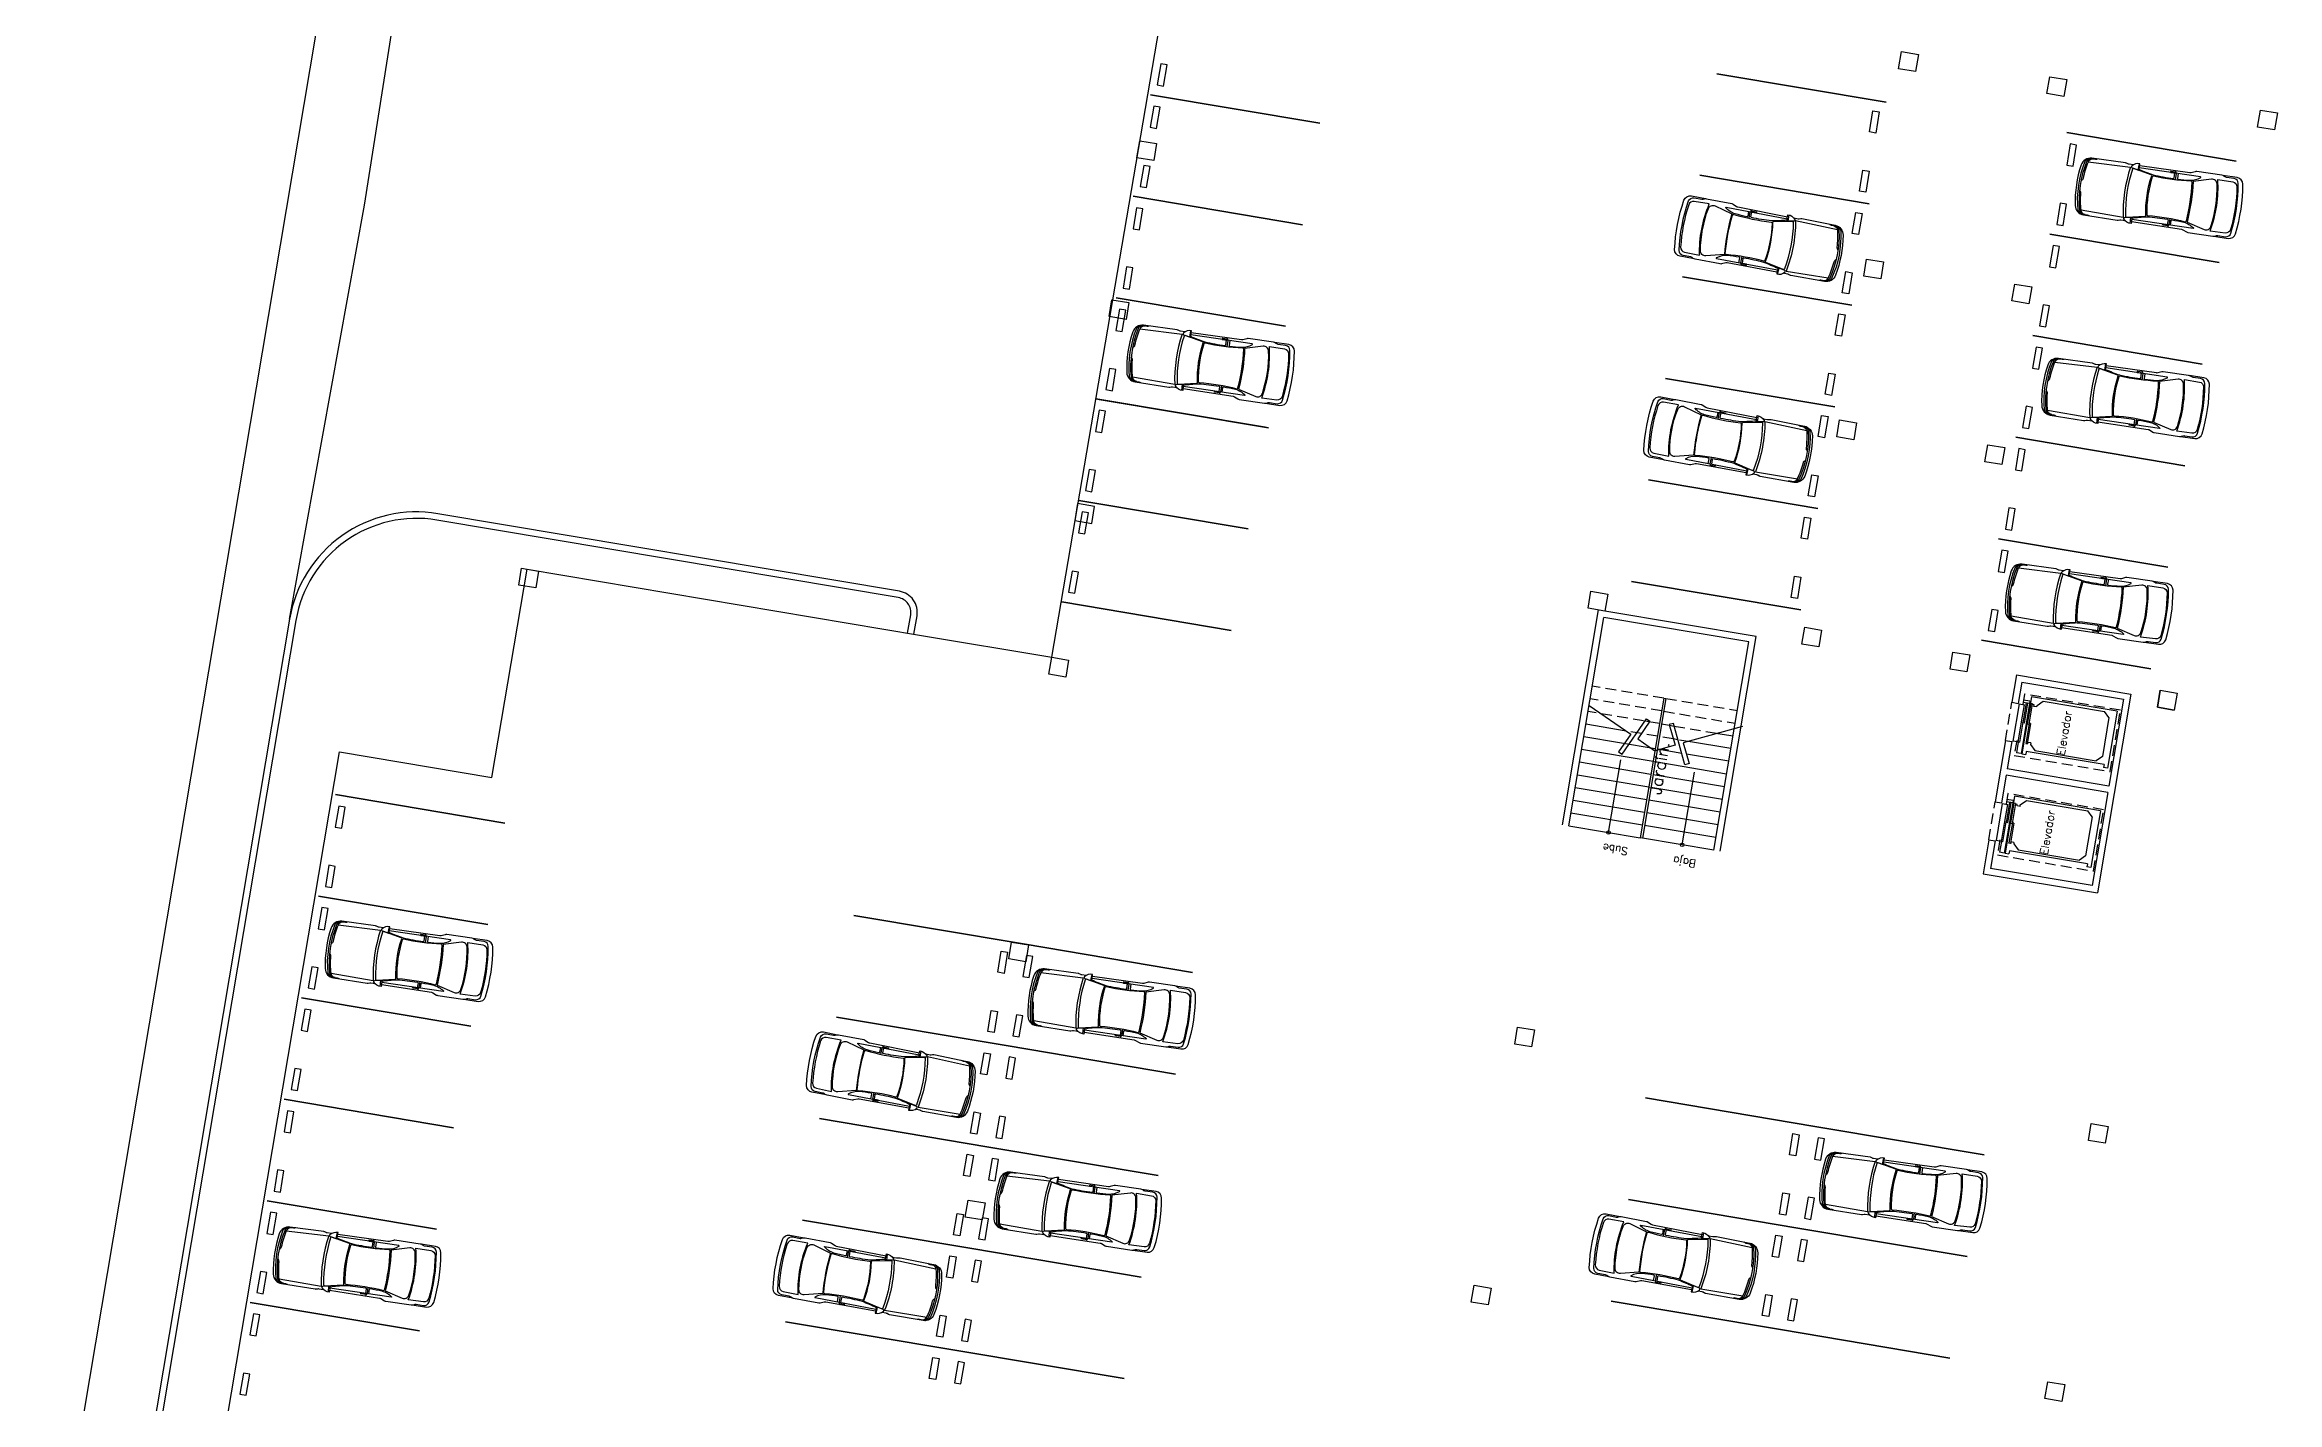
# Model space of a CAD drawing. Header units: millimetres. Extents: x -1615 to -538, y 177 to 397.
# Drawn here: x -992.3 to -940.3, y 277.1 to 308.8 of the extents above; entities that cross this region are included whole.
import ezdxf
from ezdxf.enums import TextEntityAlignment as Align

# ---------------------------------------------------------------- set-up
doc = ezdxf.new("R2010")
doc.units = ezdxf.units.MM
doc.linetypes.add('HIDDEN', pattern=[0.375, 0.25, -0.125])
for name, color, linetype in [('7', 7, 'Continuous'), ('AUX', 8, 'Continuous'), ('CAJONES', 8, 'Continuous'), ('lineas de estacionamiento', 9, 'Continuous'), ('LOCALES', 2, 'Continuous'), ('MURETE', 2, 'Continuous'), ('MUROS', 1, 'Continuous'), ('PROY', 8, 'HIDDEN'), ('TEX', 2, 'Continuous'), ('VENTANAS', 4, 'Continuous')]:
    doc.layers.add(name, color=color, linetype=linetype)
doc.styles.add('ROMANS', font='ROMANS.shx')

# ---------------------------------------------------------------- blocks, each defined once
blk = doc.blocks.new('JHGLJGF')
for p, q in [((551.112, 116.366, -0.383), (551.257, 116.359, -0.383)), ((552.517, 116.366, -0.383), (552.372, 116.359, -0.383))]:
    blk.add_line(p, q)
at = {"elevation": -0.383}
for points in [[(551.157, 116.388), (551.15, 117.568, 0.101584), (551.144, 117.599), (551.104, 117.69, -0.103014), (551.097, 117.721), (551.097, 118.317, -0.108661), (551.108, 118.365), (551.122, 118.395, 0.108661), (551.129, 118.428), (551.129, 118.606, -0.371351), (551.228, 118.72, -0.0744), (552.402, 118.72, -0.371351), (552.5, 118.606), (552.5, 118.428, 0.108661), (552.507, 118.395), (552.521, 118.365, -0.108661), (552.532, 118.317), (552.532, 117.721, -0.103014), (552.525, 117.69), (552.486, 117.599, 0.101584), (552.479, 117.568), (552.472, 116.388, 0.083094)], [(551.1, 118.339), (551.1, 118.676, -0.371599), (551.231, 118.828, -0.073962), (552.398, 118.828, -0.371599), (552.53, 118.676), (552.53, 118.339)], [(551.208, 117.301), (551.319, 117.301, 0.417968), (551.334, 117.316, 0.019843), (551.32, 117.597, 0.137129), (551.221, 117.836, 0.713564), (551.208, 117.831), (551.208, 116.386)], [(552.422, 117.301), (552.31, 117.301, -0.417968), (552.295, 117.316, -0.019843), (552.31, 117.597, -0.137129), (552.408, 117.836, -0.713564), (552.422, 117.831), (552.422, 116.386)], [(551.362, 117.262), (551.208, 117.262, 0.083366), (551.152, 117.233, 0.083366)], [(551.24, 116.383, 0.02749), (551.322, 116.729, 0.025966), (551.322, 116.731, 0.02378), (551.334, 117.21, 0.407856), (551.319, 117.225), (551.208, 117.225)], [(552.268, 117.262), (552.422, 117.262, -0.083366), (552.477, 117.233, -0.083366)], [(552.39, 116.383, -0.02749), (552.308, 116.729, -0.025966), (552.307, 116.731, -0.02378), (552.295, 117.21, -0.407856), (552.31, 117.225), (552.422, 117.225)], [(551.148, 115.26), (551.139, 116.053, -0.084677), (551.143, 116.078), (551.154, 116.112, 0.083094), (551.158, 116.137), (551.158, 116.24, 0.101584)], [(552.472, 116.24), (552.471, 116.137, 0.083094), (552.475, 116.112), (552.486, 116.078, -0.084677), (552.49, 116.053), (552.481, 115.26, -0.359876), (552.291, 115.036, -0.088764), (551.338, 115.036, -0.359876), (551.148, 115.26)], [(552.384, 115.188), (552.41, 116.183, -0.090951), (551.219, 116.183), (551.245, 115.188)], [(552.483, 115.395), (552.478, 115.388, 0.13748), (552.467, 115.348), (552.467, 115.262, -0.346548), (552.379, 115.15, -0.11876), (551.25, 115.15, -0.346548), (551.162, 115.262), (551.162, 115.348, 0.13748), (551.151, 115.388), (551.147, 115.395)], [(552.481, 115.26, -0.274398), (552.383, 115.11, -0.119718), (551.246, 115.11, -0.274398), (551.148, 115.26)], [(551.162, 115.299, 0.346548), (551.25, 115.187, 0.041042), (551.641, 115.126, -0.241905), (551.701, 115.089), (551.703, 115.085)], [(552.467, 115.299, -0.346548), (552.379, 115.187, -0.041042), (551.989, 115.126, 0.241905), (551.929, 115.089), (551.926, 115.085)]]:
    blk.add_lwpolyline(points, format="xyb", dxfattribs=at)
for points in [[(552.317, 118.701, 0.065131), (551.312, 118.701, 0.371959), (551.212, 118.588), (551.206, 118.234, -0.104632), (552.423, 118.234), (552.417, 118.588, 0.371959)], [(551.335, 117.67), (551.223, 118.09, -0.440582), (551.314, 118.233, -0.086398), (552.315, 118.233, -0.440582), (552.407, 118.09), (552.294, 117.67, 0.053811)], [(552.259, 116.715, -0.079783), (551.371, 116.715, -0.388412), (551.351, 116.74, 0.043035), (551.337, 117.627, -0.414022), (551.358, 117.652, -0.051218), (552.271, 117.652, -0.414022), (552.292, 117.627, 0.043035), (552.278, 116.74, -0.388412)], [(551.182, 117.246), (551.183, 117.124, 0.43916), (551.188, 117.12), (551.2, 117.121, 0.389567), (551.204, 117.125), (551.203, 117.251, 0.732559), (551.196, 117.253), (551.183, 117.248, 0.154479)], [(552.447, 117.246), (552.446, 117.124, -0.43916), (552.442, 117.12), (552.429, 117.121, -0.389567), (552.425, 117.125), (552.426, 117.251, -0.732559), (552.433, 117.253), (552.446, 117.248, -0.154479)], [(552.387, 116.26, -0.430172), (552.369, 116.232, -0.084449), (551.261, 116.232, -0.430172), (551.242, 116.26), (551.329, 116.686, -0.404558), (551.346, 116.698, 0.084184), (552.283, 116.698, -0.404558), (552.3, 116.686)], [(551.113, 116.387, 0.242275), (551.191, 116.206, 0.563269), (551.228, 116.219), (551.262, 116.379, 0.056528)], [(552.517, 116.387, -0.242275), (552.438, 116.206, -0.563269), (552.401, 116.219), (552.368, 116.379, -0.056528)]]:
    blk.add_lwpolyline(points, format="xyb", close=True, dxfattribs=at)

msp = doc.modelspace()

# ---------------------------------------------------------------- linework, layer by layer
at = {"layer": '7', "color": 7}
msp.add_line((-992.311, 271.434), (-978.7, 352.348), dxfattribs=at)
at = {"layer": 'AUX', "color": 7}
for p, q in [((-984.862, 305.007), (-983.547, 313.377)), ((-986.606, 295.359), (-984.862, 305.007))]:
    msp.add_line(p, q, dxfattribs=at)
at = {"layer": 'AUX'}
for p, q in [((-946.323, 293.385), (-946.469, 292.519)), ((-946.323, 293.385), (-946.197, 293.364)), ((-946.08, 293.398), (-946.276, 292.229)), ((-946.264, 292.966), (-946.197, 293.364)), ((-946.036, 293.552), (-946.259, 292.226)), ((-946.228, 292.942), (-946.15, 293.409)), ((-946.08, 293.398), (-946.227, 293.423)), ((-946.071, 293.45), (-946.219, 293.475)), ((-946.193, 292.936), (-946.115, 293.404)), ((-946.15, 293.409), (-946.115, 293.404)), ((-946.051, 293.39), (-946.13, 292.922)), ((-946.016, 293.384), (-946.095, 292.916)), ((-946.071, 293.45), (-946.08, 293.398)), ((-946.012, 293.386), (-946.062, 293.395)), ((-946.016, 293.384), (-946.051, 293.39)), ((-944.037, 293.216), (-946.036, 293.552)), ((-946.012, 293.386), (-946.015, 293.369)), ((-945.973, 293.362), (-946.015, 293.369)), ((-946.015, 293.369), (-946.015, 293.369)), ((-945.979, 293.327), (-945.973, 293.362)), ((-945.909, 293.315), (-945.979, 293.327)), ((-945.909, 293.315), (-945.903, 293.35)), ((-945.903, 293.35), (-945.761, 293.452)), ((-945.761, 293.452), (-944.33, 293.211)), ((-955.471, 292.755), (-956.411, 292.913)), ((-954.93, 292.968), (-955.039, 292.986)), ((-954.465, 292.889), (-954.356, 292.871)), ((-946.342, 292.498), (-946.264, 292.966)), ((-946.307, 292.492), (-946.229, 292.96)), ((-946.264, 292.966), (-946.229, 292.96)), ((-946.193, 292.936), (-946.228, 292.942)), ((-946.088, 292.933), (-946.167, 292.465)), ((-946.053, 292.927), (-946.132, 292.459)), ((-946.13, 292.922), (-946.095, 292.916)), ((-946.053, 292.927), (-946.088, 292.933)), ((-944.228, 293.068), (-944.381, 292.161)), ((-944.228, 293.068), (-944.33, 293.211)), ((-944.037, 293.216), (-944.26, 291.89)), ((-954.797, 292.337), (-956.461, 292.617)), ((-954.179, 292.233), (-954.747, 292.329)), ((-954.268, 292.552), (-954.376, 292.57)), ((-953.033, 292.345), (-954.023, 292.511)), ((-953.339, 292.7), (-952.984, 292.64)), ((-946.307, 292.492), (-946.469, 292.519)), ((-946.342, 292.498), (-946.385, 292.247)), ((-946.307, 292.492), (-946.342, 292.498)), ((-946.167, 292.465), (-946.132, 292.459)), ((-946.167, 292.462), (-946.167, 292.465)), ((-946.126, 292.455), (-946.167, 292.462)), ((-946.167, 292.462), (-946.167, 292.462)), ((-946.155, 292.28), (-946.167, 292.21)), ((-944.341, 291.975), (-946.155, 292.28)), ((-946.12, 292.49), (-946.126, 292.455)), ((-946.05, 292.478), (-946.12, 292.49)), ((-946.05, 292.478), (-946.056, 292.443)), ((-946.056, 292.443), (-945.954, 292.3)), ((-945.954, 292.3), (-944.524, 292.06)), ((-955.884, 290.39), (-955.599, 292.086)), ((-953.133, 291.753), (-954.797, 292.033)), ((-954.171, 290.102), (-953.885, 291.797)), ((-953.083, 292.049), (-954.07, 292.215)), ((-946.276, 292.229), (-946.385, 292.247)), ((-946.259, 292.226), (-946.167, 292.21)), ((-944.381, 292.161), (-944.524, 292.06)), ((-944.341, 291.975), (-944.352, 291.905)), ((-944.26, 291.89), (-944.352, 291.905)), ((-953.233, 291.161), (-954.897, 291.441)), ((-953.183, 291.457), (-954.847, 291.737)), ((-946.426, 291.234), (-946.649, 289.908)), ((-944.427, 290.898), (-946.426, 291.234)), ((-953.332, 290.569), (-954.996, 290.849)), ((-953.282, 290.865), (-954.946, 291.145)), ((-946.713, 291.067), (-946.859, 290.202)), ((-946.713, 291.067), (-946.587, 291.046)), ((-946.47, 291.08), (-946.666, 289.911)), ((-946.653, 290.648), (-946.587, 291.046)), ((-946.618, 290.624), (-946.539, 291.092)), ((-946.47, 291.08), (-946.617, 291.105)), ((-946.461, 291.133), (-946.608, 291.157)), ((-946.583, 290.618), (-946.504, 291.086)), ((-946.539, 291.092), (-946.504, 291.086)), ((-946.441, 291.072), (-946.519, 290.604)), ((-946.406, 291.066), (-946.484, 290.598)), ((-946.461, 291.133), (-946.47, 291.08)), ((-946.402, 291.069), (-946.452, 291.077)), ((-946.406, 291.066), (-946.441, 291.072)), ((-946.402, 291.069), (-946.405, 291.051)), ((-946.363, 291.044), (-946.405, 291.051)), ((-946.405, 291.051), (-946.405, 291.051)), ((-946.369, 291.01), (-946.363, 291.044)), ((-946.299, 290.998), (-946.369, 291.01)), ((-946.299, 290.998), (-946.293, 291.033)), ((-946.293, 291.033), (-946.151, 291.134)), ((-946.151, 291.134), (-944.72, 290.894)), ((-944.618, 290.751), (-944.771, 289.844)), ((-944.618, 290.751), (-944.72, 290.894)), ((-944.427, 290.898), (-944.65, 289.572)), ((-953.432, 289.978), (-955.096, 290.258)), ((-953.382, 290.274), (-955.046, 290.554)), ((-946.697, 290.174), (-946.859, 290.202)), ((-946.732, 290.18), (-946.653, 290.648)), ((-946.697, 290.174), (-946.619, 290.642)), ((-946.653, 290.648), (-946.619, 290.642)), ((-946.583, 290.618), (-946.618, 290.624)), ((-946.478, 290.615), (-946.557, 290.147)), ((-946.443, 290.609), (-946.522, 290.142)), ((-946.519, 290.604), (-946.484, 290.598)), ((-946.443, 290.609), (-946.478, 290.615)), ((-946.732, 290.18), (-946.774, 289.93)), ((-946.666, 289.911), (-946.774, 289.93)), ((-946.697, 290.174), (-946.732, 290.18)), ((-946.649, 289.908), (-946.557, 289.893)), ((-946.557, 290.147), (-946.522, 290.142)), ((-946.557, 290.144), (-946.557, 290.147)), ((-946.516, 290.137), (-946.557, 290.144)), ((-946.557, 290.144), (-946.557, 290.144)), ((-946.545, 289.963), (-946.557, 289.893)), ((-944.731, 289.657), (-946.545, 289.963)), ((-946.51, 290.172), (-946.516, 290.137)), ((-946.44, 290.16), (-946.51, 290.172)), ((-946.44, 290.16), (-946.446, 290.125)), ((-946.446, 290.125), (-946.344, 289.983)), ((-946.344, 289.983), (-944.914, 289.742)), ((-944.771, 289.844), (-944.914, 289.742)), ((-944.731, 289.657), (-944.742, 289.588)), ((-944.65, 289.572), (-944.742, 289.588))]:
    msp.add_line(p, q, dxfattribs=at)
at = {"layer": 'AUX', "linetype": 'Continuous'}
for p, q in [((-954.846, 292.041), (-956.511, 292.321)), ((-954.896, 291.745), (-956.56, 292.025)), ((-954.996, 291.154), (-956.66, 291.433)), ((-954.946, 291.449), (-956.61, 291.729)), ((-955.095, 290.562), (-956.759, 290.842)), ((-955.045, 290.858), (-956.71, 291.138)), ((-956.809, 290.546), (-955.145, 290.266))]:
    msp.add_line(p, q, dxfattribs=at)
at = {"layer": 'AUX', "color": 7}
for points in [[(-972.063, 295.013), (-971.992, 295.436, 0.414214), (-972.402, 296.012), (-983.15, 297.82, 0.414214), (-986.606, 295.359), (-990.676, 271.159, 0.315476), (-985.424, 260.133), (-964.99, 250.507, 0.496821), (-957.929, 254.201), (-957.257, 258.197)], [(-972.211, 295.038), (-972.139, 295.461, 0.414214), (-972.427, 295.864), (-983.174, 297.672, 0.414214), (-986.458, 295.334), (-990.529, 271.135, 0.315329), (-985.355, 260.267), (-964.926, 250.643, 0.496821), (-958.077, 254.226), (-957.404, 258.222)]]:
    msp.add_lwpolyline(points, format="xyb", dxfattribs=at)
at = {"layer": 'AUX'}
for points in [[(-956.337, 293.351), (-955.368, 292.684), (-955.652, 292.272), (-955.569, 292.215), (-955.002, 293.039), (-954.92, 292.982), (-955.203, 292.57), (-954.804, 292.295)], [(-952.764, 292.859), (-954.143, 292.478), (-954.01, 291.996), (-954.106, 291.969), (-954.373, 292.933), (-954.469, 292.906), (-954.336, 292.424), (-954.804, 292.295)]]:
    msp.add_lwpolyline(points, dxfattribs=at)
at = {"layer": 'CAJONES'}
for p, q in [((-949.418, 307.411), (-953.362, 308.074)), ((-953.362, 308.074), (-949.418, 307.411)), ((-949.418, 307.411), (-953.362, 308.074)), ((-953.362, 308.074), (-949.418, 307.411)), ((-966.555, 307.585), (-962.611, 306.922)), ((-962.611, 306.922), (-966.555, 307.585)), ((-966.555, 307.585), (-962.611, 306.922)), ((-962.611, 306.922), (-966.555, 307.585)), ((-966.555, 307.585), (-962.611, 306.922)), ((-962.611, 306.922), (-966.555, 307.585)), ((-945.207, 306.703), (-941.262, 306.039)), ((-941.262, 306.039), (-945.207, 306.703)), ((-945.207, 306.703), (-941.262, 306.039)), ((-941.262, 306.039), (-945.207, 306.703)), ((-949.816, 305.044), (-953.761, 305.708)), ((-953.761, 305.708), (-949.816, 305.044)), ((-949.816, 305.044), (-953.761, 305.708)), ((-953.761, 305.708), (-949.816, 305.044)), ((-966.954, 305.219), (-963.009, 304.555)), ((-963.009, 304.555), (-966.954, 305.219)), ((-966.954, 305.219), (-963.009, 304.555)), ((-963.009, 304.555), (-966.954, 305.219)), ((-966.954, 305.219), (-963.009, 304.555)), ((-963.009, 304.555), (-966.954, 305.219)), ((-945.605, 304.336), (-941.661, 303.672)), ((-941.661, 303.672), (-945.605, 304.336)), ((-945.605, 304.336), (-941.661, 303.672)), ((-941.661, 303.672), (-945.605, 304.336)), ((-950.214, 302.677), (-954.159, 303.341)), ((-954.159, 303.341), (-950.214, 302.677)), ((-950.214, 302.677), (-954.159, 303.341)), ((-954.159, 303.341), (-950.214, 302.677)), ((-967.352, 302.852), (-963.407, 302.188)), ((-963.407, 302.188), (-967.352, 302.852)), ((-967.352, 302.852), (-963.407, 302.188)), ((-963.407, 302.188), (-967.352, 302.852)), ((-967.352, 302.852), (-963.407, 302.188)), ((-963.407, 302.188), (-967.352, 302.852)), ((-946.003, 301.969), (-942.059, 301.305)), ((-942.059, 301.305), (-946.003, 301.969)), ((-946.003, 301.969), (-942.059, 301.305)), ((-942.059, 301.305), (-946.003, 301.969)), ((-950.612, 300.311), (-954.557, 300.974)), ((-954.557, 300.974), (-950.612, 300.311)), ((-950.612, 300.311), (-954.557, 300.974)), ((-954.557, 300.974), (-950.612, 300.311)), ((-967.825, 300.498), (-963.881, 299.834)), ((-963.881, 299.834), (-967.825, 300.498)), ((-967.825, 300.498), (-963.881, 299.834)), ((-963.881, 299.834), (-967.825, 300.498)), ((-967.75, 300.485), (-963.805, 299.822)), ((-963.805, 299.822), (-967.75, 300.485)), ((-946.401, 299.602), (-942.457, 298.939)), ((-942.457, 298.939), (-946.401, 299.602)), ((-946.401, 299.602), (-942.457, 298.939)), ((-942.457, 298.939), (-946.401, 299.602)), ((-951.01, 297.944), (-954.955, 298.607)), ((-954.955, 298.607), (-951.01, 297.944)), ((-951.01, 297.944), (-954.955, 298.607)), ((-954.955, 298.607), (-951.01, 297.944)), ((-968.224, 298.131), (-964.279, 297.468)), ((-964.279, 297.468), (-968.224, 298.131)), ((-968.224, 298.131), (-964.279, 297.468)), ((-964.279, 297.468), (-968.224, 298.131)), ((-968.224, 298.131), (-964.279, 297.468)), ((-964.279, 297.468), (-968.224, 298.131)), ((-946.799, 297.236), (-942.855, 296.572)), ((-942.855, 296.572), (-946.799, 297.236)), ((-946.799, 297.236), (-942.855, 296.572)), ((-942.855, 296.572), (-946.799, 297.236)), ((-951.409, 295.577), (-955.353, 296.241)), ((-955.353, 296.241), (-951.409, 295.577)), ((-951.409, 295.577), (-955.353, 296.241)), ((-955.353, 296.241), (-951.409, 295.577)), ((-968.622, 295.764), (-964.677, 295.101)), ((-964.677, 295.101), (-968.622, 295.764)), ((-947.198, 294.869), (-943.253, 294.205)), ((-943.253, 294.205), (-947.198, 294.869)), ((-947.198, 294.869), (-943.253, 294.205)), ((-943.253, 294.205), (-947.198, 294.869)), ((-985.535, 291.273), (-981.59, 290.609)), ((-981.59, 290.609), (-985.535, 291.273)), ((-985.535, 291.273), (-981.59, 290.609)), ((-981.59, 290.609), (-985.535, 291.273)), ((-985.535, 291.273), (-981.59, 290.609)), ((-981.59, 290.609), (-985.535, 291.273)), ((-985.933, 288.906), (-981.988, 288.242)), ((-981.988, 288.242), (-985.933, 288.906)), ((-985.933, 288.906), (-981.988, 288.242)), ((-981.988, 288.242), (-985.933, 288.906)), ((-985.933, 288.906), (-981.988, 288.242)), ((-981.988, 288.242), (-985.933, 288.906)), ((-969.521, 287.791), (-973.465, 288.455)), ((-973.465, 288.455), (-969.521, 287.791)), ((-969.521, 287.791), (-965.576, 287.128)), ((-965.576, 287.128), (-969.521, 287.791)), ((-986.331, 286.539), (-982.387, 285.876)), ((-982.387, 285.876), (-986.331, 286.539)), ((-986.331, 286.539), (-982.387, 285.876)), ((-982.387, 285.876), (-986.331, 286.539)), ((-986.331, 286.539), (-982.387, 285.876)), ((-982.387, 285.876), (-986.331, 286.539)), ((-969.919, 285.425), (-973.864, 286.088)), ((-973.864, 286.088), (-969.919, 285.425)), ((-969.919, 285.425), (-965.974, 284.761)), ((-965.974, 284.761), (-969.919, 285.425)), ((-969.919, 285.425), (-965.974, 284.761)), ((-965.974, 284.761), (-969.919, 285.425)), ((-986.729, 284.172), (-982.785, 283.509)), ((-982.785, 283.509), (-986.729, 284.172)), ((-986.729, 284.172), (-982.785, 283.509)), ((-982.785, 283.509), (-986.729, 284.172)), ((-986.729, 284.172), (-982.785, 283.509)), ((-982.785, 283.509), (-986.729, 284.172)), ((-951.08, 283.539), (-955.024, 284.203)), ((-955.024, 284.203), (-951.08, 283.539)), ((-970.317, 283.058), (-974.262, 283.722)), ((-974.262, 283.722), (-970.317, 283.058)), ((-970.317, 283.058), (-974.262, 283.722)), ((-974.262, 283.722), (-970.317, 283.058)), ((-951.08, 283.539), (-947.135, 282.876)), ((-947.135, 282.876), (-951.08, 283.539)), ((-970.317, 283.058), (-966.373, 282.394)), ((-966.373, 282.394), (-970.317, 283.058)), ((-970.317, 283.058), (-966.373, 282.394)), ((-966.373, 282.394), (-970.317, 283.058)), ((-987.127, 281.806), (-983.183, 281.142)), ((-983.183, 281.142), (-987.127, 281.806)), ((-987.127, 281.806), (-983.183, 281.142)), ((-983.183, 281.142), (-987.127, 281.806)), ((-987.127, 281.806), (-983.183, 281.142)), ((-983.183, 281.142), (-987.127, 281.806)), ((-970.715, 280.691), (-974.66, 281.355)), ((-974.66, 281.355), (-970.715, 280.691)), ((-951.478, 281.172), (-955.423, 281.836)), ((-955.423, 281.836), (-951.478, 281.172)), ((-951.478, 281.172), (-947.533, 280.509)), ((-947.533, 280.509), (-951.478, 281.172)), ((-951.478, 281.172), (-947.533, 280.509)), ((-947.533, 280.509), (-951.478, 281.172)), ((-970.715, 280.691), (-966.771, 280.028)), ((-966.771, 280.028), (-970.715, 280.691)), ((-970.715, 280.691), (-966.771, 280.028)), ((-966.771, 280.028), (-970.715, 280.691)), ((-987.526, 279.439), (-983.581, 278.775)), ((-983.581, 278.775), (-987.526, 279.439)), ((-987.526, 279.439), (-983.581, 278.775)), ((-983.581, 278.775), (-987.526, 279.439)), ((-987.526, 279.439), (-983.581, 278.775)), ((-983.581, 278.775), (-987.526, 279.439)), ((-951.876, 278.806), (-955.821, 279.469)), ((-955.821, 279.469), (-951.876, 278.806)), ((-951.876, 278.806), (-955.821, 279.469)), ((-955.821, 279.469), (-951.876, 278.806)), ((-971.113, 278.324), (-975.058, 278.988)), ((-975.058, 278.988), (-971.113, 278.324)), ((-971.113, 278.324), (-975.058, 278.988)), ((-975.058, 278.988), (-971.113, 278.324)), ((-951.876, 278.806), (-947.932, 278.142)), ((-947.932, 278.142), (-951.876, 278.806)), ((-951.876, 278.806), (-947.932, 278.142)), ((-947.932, 278.142), (-951.876, 278.806)), ((-971.113, 278.324), (-967.169, 277.661)), ((-967.169, 277.661), (-971.113, 278.324)), ((-971.113, 278.324), (-967.169, 277.661)), ((-967.169, 277.661), (-971.113, 278.324))]:
    msp.add_line(p, q, dxfattribs=at)
for points in [[(-966.165, 308.28), (-966.313, 308.305), (-966.396, 307.812), (-966.248, 307.787)], [(-966.331, 307.294), (-966.479, 307.319), (-966.562, 306.826), (-966.414, 306.801)], [(-949.726, 307.209), (-949.578, 307.184), (-949.661, 306.691), (-949.809, 306.716)], [(-944.982, 306.411), (-945.13, 306.436), (-945.213, 305.943), (-945.065, 305.918)], [(-966.563, 305.913), (-966.711, 305.938), (-966.794, 305.445), (-966.646, 305.42)], [(-949.958, 305.828), (-949.81, 305.804), (-949.893, 305.311), (-950.041, 305.335)], [(-966.729, 304.927), (-966.877, 304.952), (-966.96, 304.459), (-966.812, 304.434)], [(-950.124, 304.842), (-949.976, 304.817), (-950.059, 304.324), (-950.207, 304.349)], [(-945.214, 305.031), (-945.362, 305.055), (-945.445, 304.562), (-945.297, 304.538)], [(-945.38, 304.044), (-945.528, 304.069), (-945.611, 303.576), (-945.463, 303.551)], [(-966.961, 303.547), (-967.109, 303.572), (-967.192, 303.079), (-967.044, 303.054)], [(-950.356, 303.462), (-950.208, 303.437), (-950.291, 302.944), (-950.439, 302.969)], [(-945.613, 302.664), (-945.761, 302.689), (-945.843, 302.196), (-945.696, 302.171)], [(-967.127, 302.561), (-967.275, 302.585), (-967.358, 302.092), (-967.21, 302.068)], [(-950.522, 302.476), (-950.374, 302.451), (-950.457, 301.958), (-950.605, 301.983)], [(-945.779, 301.678), (-945.926, 301.703), (-946.009, 301.21), (-945.861, 301.185)], [(-967.359, 301.18), (-967.507, 301.205), (-967.59, 300.712), (-967.442, 300.687)], [(-950.754, 301.095), (-950.606, 301.07), (-950.689, 300.577), (-950.837, 300.602)], [(-967.601, 300.207), (-967.749, 300.231), (-967.832, 299.738), (-967.684, 299.713)], [(-950.92, 300.109), (-950.772, 300.084), (-950.855, 299.591), (-951.003, 299.616)], [(-946.011, 300.297), (-946.159, 300.322), (-946.242, 299.829), (-946.094, 299.804)], [(-946.177, 299.311), (-946.325, 299.336), (-946.407, 298.843), (-946.26, 298.818)], [(-967.833, 298.826), (-967.981, 298.851), (-968.064, 298.358), (-967.916, 298.333)], [(-951.152, 298.728), (-951.004, 298.703), (-951.087, 298.21), (-951.235, 298.235)], [(-967.999, 297.84), (-968.147, 297.865), (-968.23, 297.372), (-968.082, 297.347)], [(-951.318, 297.742), (-951.17, 297.717), (-951.253, 297.224), (-951.401, 297.249)], [(-946.409, 297.93), (-946.557, 297.955), (-946.64, 297.462), (-946.492, 297.437)], [(-946.575, 296.944), (-946.723, 296.969), (-946.806, 296.476), (-946.658, 296.451)], [(-968.231, 296.459), (-968.379, 296.484), (-968.462, 295.991), (-968.314, 295.966)], [(-951.55, 296.362), (-951.402, 296.337), (-951.485, 295.844), (-951.633, 295.868)], [(-946.807, 295.564), (-946.955, 295.588), (-947.038, 295.095), (-946.89, 295.071)], [(-985.31, 290.981), (-985.458, 291.006), (-985.541, 290.513), (-985.393, 290.488)], [(-985.542, 289.601), (-985.69, 289.626), (-985.773, 289.133), (-985.625, 289.108)], [(-985.708, 288.615), (-985.856, 288.639), (-985.939, 288.146), (-985.791, 288.122)], [(-970.03, 287.624), (-969.882, 287.599), (-969.965, 287.106), (-970.113, 287.131)], [(-985.941, 287.234), (-986.088, 287.259), (-986.171, 286.766), (-986.023, 286.741)], [(-969.296, 287.5), (-969.444, 287.525), (-969.527, 287.032), (-969.379, 287.007)], [(-986.106, 286.248), (-986.254, 286.273), (-986.337, 285.78), (-986.189, 285.755)], [(-970.262, 286.243), (-970.114, 286.218), (-970.197, 285.725), (-970.345, 285.75)], [(-969.528, 286.12), (-969.676, 286.144), (-969.759, 285.651), (-969.611, 285.627)], [(-970.428, 285.257), (-970.28, 285.232), (-970.363, 284.739), (-970.511, 284.764)], [(-969.694, 285.133), (-969.842, 285.158), (-969.925, 284.665), (-969.777, 284.64)], [(-986.339, 284.867), (-986.487, 284.892), (-986.57, 284.399), (-986.422, 284.374)], [(-986.505, 283.881), (-986.652, 283.906), (-986.735, 283.413), (-986.587, 283.388)], [(-970.66, 283.876), (-970.512, 283.851), (-970.595, 283.358), (-970.743, 283.383)], [(-969.927, 283.753), (-970.074, 283.778), (-970.157, 283.285), (-970.009, 283.26)], [(-951.589, 283.371), (-951.441, 283.346), (-951.524, 282.853), (-951.672, 282.878)], [(-950.855, 283.248), (-951.003, 283.273), (-951.086, 282.78), (-950.938, 282.755)], [(-986.737, 282.501), (-986.885, 282.525), (-986.968, 282.032), (-986.82, 282.007)], [(-970.826, 282.89), (-970.678, 282.865), (-970.761, 282.372), (-970.909, 282.397)], [(-970.092, 282.767), (-970.24, 282.792), (-970.323, 282.298), (-970.175, 282.274)], [(-951.821, 281.991), (-951.673, 281.966), (-951.756, 281.473), (-951.904, 281.497)], [(-951.087, 281.867), (-951.235, 281.892), (-951.318, 281.399), (-951.17, 281.374)], [(-986.903, 281.514), (-987.051, 281.539), (-987.134, 281.046), (-986.986, 281.021)], [(-971.058, 281.509), (-970.91, 281.485), (-970.993, 280.992), (-971.141, 281.016)], [(-970.325, 281.386), (-970.473, 281.411), (-970.556, 280.918), (-970.408, 280.893)], [(-951.987, 281.004), (-951.839, 280.98), (-951.922, 280.486), (-952.07, 280.511)], [(-951.253, 280.881), (-951.401, 280.906), (-951.484, 280.413), (-951.336, 280.388)], [(-971.224, 280.523), (-971.076, 280.498), (-971.159, 280.005), (-971.307, 280.03)], [(-970.491, 280.4), (-970.638, 280.425), (-970.721, 279.932), (-970.574, 279.907)], [(-987.135, 280.134), (-987.283, 280.159), (-987.366, 279.666), (-987.218, 279.641)], [(-952.219, 279.624), (-952.071, 279.599), (-952.154, 279.106), (-952.302, 279.131)], [(-951.486, 279.5), (-951.633, 279.525), (-951.716, 279.032), (-951.568, 279.007)], [(-987.301, 279.148), (-987.449, 279.173), (-987.532, 278.679), (-987.384, 278.655)], [(-971.456, 279.143), (-971.309, 279.118), (-971.391, 278.625), (-971.539, 278.65)], [(-970.723, 279.019), (-970.871, 279.044), (-970.954, 278.551), (-970.806, 278.526)], [(-987.533, 277.767), (-987.681, 277.792), (-987.764, 277.299), (-987.616, 277.274)], [(-971.622, 278.157), (-971.474, 278.132), (-971.557, 277.639), (-971.705, 277.664)], [(-970.889, 278.033), (-971.037, 278.058), (-971.12, 277.565), (-970.972, 277.54)]]:
    msp.add_lwpolyline(points, close=True, dxfattribs=at)
at = {"layer": 'lineas de estacionamiento', "color": 7}
msp.add_lwpolyline([(-943.203, 271.146), (-954.752, 273.089), (-957.109, 258.172), (-986.767, 263.161), (-985.319, 271.767), (-988.796, 272.351), (-985.445, 292.269), (-981.893, 291.672), (-981.076, 296.529), (-971.931, 294.991), (-968.855, 294.474), (-965.961, 311.411), (-964.83, 318.033)], dxfattribs=at)
for points in [[(-949.06, 308.588), (-948.666, 308.521), (-948.733, 308.125), (-949.127, 308.191)], [(-945.608, 308.005), (-945.213, 307.938), (-945.28, 307.544), (-945.674, 307.61)], [(-940.7, 307.226), (-940.306, 307.159), (-940.372, 306.765), (-940.767, 306.831)], [(-966.804, 306.512), (-966.41, 306.445), (-966.476, 306.051), (-966.87, 306.117)], [(-949.544, 303.292), (-949.939, 303.359), (-949.872, 303.753), (-949.478, 303.687)], [(-967.45, 302.806), (-967.056, 302.74), (-967.122, 302.345), (-967.516, 302.412)], [(-946.093, 302.712), (-946.487, 302.778), (-946.42, 303.173), (-946.026, 303.106)], [(-950.174, 299.545), (-950.569, 299.611), (-950.503, 300.006), (-950.108, 299.94)], [(-946.723, 298.964), (-947.117, 299.031), (-947.051, 299.425), (-946.657, 299.359)], [(-967.855, 297.988), (-968.252, 298.054), (-968.319, 297.66), (-967.921, 297.593)], [(-981.201, 296.55), (-980.807, 296.484), (-980.873, 296.09), (-981.267, 296.156)], [(-956.295, 296.011), (-955.901, 295.945), (-955.967, 295.551), (-956.362, 295.617)], [(-951.315, 295.174), (-950.921, 295.107), (-950.987, 294.713), (-951.382, 294.779)], [(-968.855, 294.474), (-968.46, 294.407), (-968.527, 294.013), (-968.921, 294.079)], [(-947.864, 294.593), (-947.469, 294.527), (-947.536, 294.132), (-947.93, 294.199)], [(-943.034, 293.705), (-942.64, 293.638), (-942.706, 293.244), (-943.101, 293.31)], [(-943.034, 293.705), (-942.64, 293.638), (-942.706, 293.244), (-943.101, 293.31)], [(-969.788, 287.836), (-969.394, 287.77), (-969.46, 287.376), (-969.855, 287.442)], [(-958.004, 285.854), (-957.61, 285.788), (-957.676, 285.393), (-958.07, 285.46)], [(-944.642, 283.608), (-944.247, 283.541), (-944.313, 283.147), (-944.708, 283.213)], [(-970.8, 281.821), (-970.406, 281.755), (-970.472, 281.36), (-970.867, 281.427)], [(-959.016, 279.839), (-958.621, 279.772), (-958.688, 279.378), (-959.082, 279.444)], [(-945.654, 277.59), (-945.259, 277.524), (-945.325, 277.131), (-945.72, 277.198)]]:
    msp.add_lwpolyline(points, close=True, dxfattribs=at)
at = {"layer": 'MURETE'}
for p, q in [((-954.598, 293.52), (-955.145, 290.266)), ((-954.548, 293.512), (-955.096, 290.258)), ((-954.598, 293.52), (-954.548, 293.512)), ((-955.096, 290.258), (-955.145, 290.266))]:
    msp.add_line(p, q, dxfattribs=at)
at = {"layer": 'MUROS'}
for p, q in [((-956.957, 290.571), (-956.115, 295.576)), ((-956.809, 290.546), (-955.992, 295.403)), ((-952.615, 294.835), (-955.992, 295.403)), ((-952.442, 294.958), (-955.967, 295.551)), ((-953.284, 289.953), (-952.442, 294.958)), ((-953.432, 289.978), (-952.615, 294.835)), ((-946.381, 294.065), (-946.489, 293.424)), ((-946.381, 294.065), (-943.718, 293.617)), ((-946.258, 293.892), (-946.341, 293.399)), ((-946.258, 293.892), (-943.891, 293.494)), ((-946.489, 293.424), (-946.341, 293.399)), ((-943.718, 293.617), (-944.498, 288.982)), ((-943.891, 293.494), (-944.231, 291.472)), ((-943.034, 293.705), (-943.101, 293.31)), ((-943.101, 293.31), (-942.706, 293.244)), ((-946.638, 292.536), (-946.879, 291.106)), ((-946.638, 292.536), (-946.49, 292.511)), ((-946.49, 292.511), (-946.598, 291.87)), ((-944.231, 291.472), (-946.598, 291.87)), ((-946.623, 291.723), (-946.731, 291.082)), ((-944.256, 291.324), (-946.623, 291.723)), ((-944.256, 291.324), (-944.621, 289.155)), ((-946.879, 291.106), (-946.731, 291.082)), ((-947.028, 290.219), (-947.161, 289.43)), ((-947.028, 290.219), (-946.88, 290.194)), ((-946.88, 290.194), (-946.988, 289.553)), ((-947.161, 289.43), (-944.498, 288.982)), ((-944.621, 289.155), (-946.988, 289.553))]:
    msp.add_line(p, q, dxfattribs=at)
at = {"layer": 'PROY'}
for p, q in [((-954.647, 293.224), (-956.311, 293.504)), ((-954.598, 293.52), (-956.262, 293.8)), ((-954.548, 293.512), (-952.884, 293.232)), ((-946.638, 292.536), (-946.489, 293.424)), ((-954.697, 292.929), (-956.361, 293.209)), ((-954.648, 292.92), (-954.465, 292.889)), ((-954.598, 293.216), (-952.934, 292.936)), ((-954.356, 292.871), (-953.339, 292.7)), ((-954.747, 292.633), (-955.471, 292.755)), ((-954.376, 292.57), (-954.698, 292.624)), ((-953.983, 292.504), (-954.305, 292.558)), ((-947.028, 290.219), (-946.879, 291.106))]:
    msp.add_line(p, q, dxfattribs=at)
for points in [[(-946.377, 292.533), (-946.436, 292.184), (-944.202, 291.808), (-943.962, 293.239), (-946.195, 293.614), (-946.236, 293.37)], [(-946.767, 290.215), (-946.826, 289.866), (-944.592, 289.491), (-944.352, 290.921), (-946.585, 291.297), (-946.626, 291.053)]]:
    msp.add_lwpolyline(points, dxfattribs=at)
at = {"layer": 'VENTANAS', "color": 4}
for centre in [(-955.884, 290.39), (-954.171, 290.102)]:
    msp.add_circle(centre, 0.0409, dxfattribs=at)

# ---------------------------------------------------------------- block references
at = {"layer": 'AUX', "xscale": -1, "rotation": 261.5975799648068}
for p in [(-1139.381, -223.606, 0.383), (-1161.472, -227.498, 0.383), (-1140.16, -228.27, 0.383), (-1141.007, -233.067, 0.383), (-1180.143, -241.389, 0.383), (-1163.775, -242.499, 0.383), (-1145.333, -246.779, 0.383), (-1164.565, -247.234, 0.383), (-1181.351, -248.514, 0.383)]:
    msp.add_blockref('JHGLJGF', p, dxfattribs=at)
at = {"layer": 'AUX', "rotation": 79.27148636806729}
for p in [(-940.208, -259.739, 0.383), (-940.924, -264.42, 0.383), (-960.427, -279.224, 0.383), (-942.196, -283.461, 0.383), (-961.206, -283.958, 0.383)]:
    msp.add_blockref('JHGLJGF', p, dxfattribs=at)

# ---------------------------------------------------------------- texts
at = {"layer": 'LOCALES', "style": 'ROMANS'}
msp.add_text('Jardín.', height=0.2797, rotation=80.4513, dxfattribs=at).set_placement((-954.565, 291.867), align=Align.CENTER)
at = {"layer": 'TEX', "style": 'ROMANS'}
for s, height, rotation, p in [('Elevador', 0.1864, 80.4513, (-945.266, 292.175)), ('Elevador', 0.1864, 80.4513, (-945.656, 289.858)), (' Sube', 0.18, 170.4513, (-955.302, 290.013)), ('Baja', 0.18, 170.4513, (-953.839, 289.746))]:
    msp.add_text(s, height=height, rotation=rotation, dxfattribs=at).set_placement(p)

doc.saveas('drawing.dxf')
